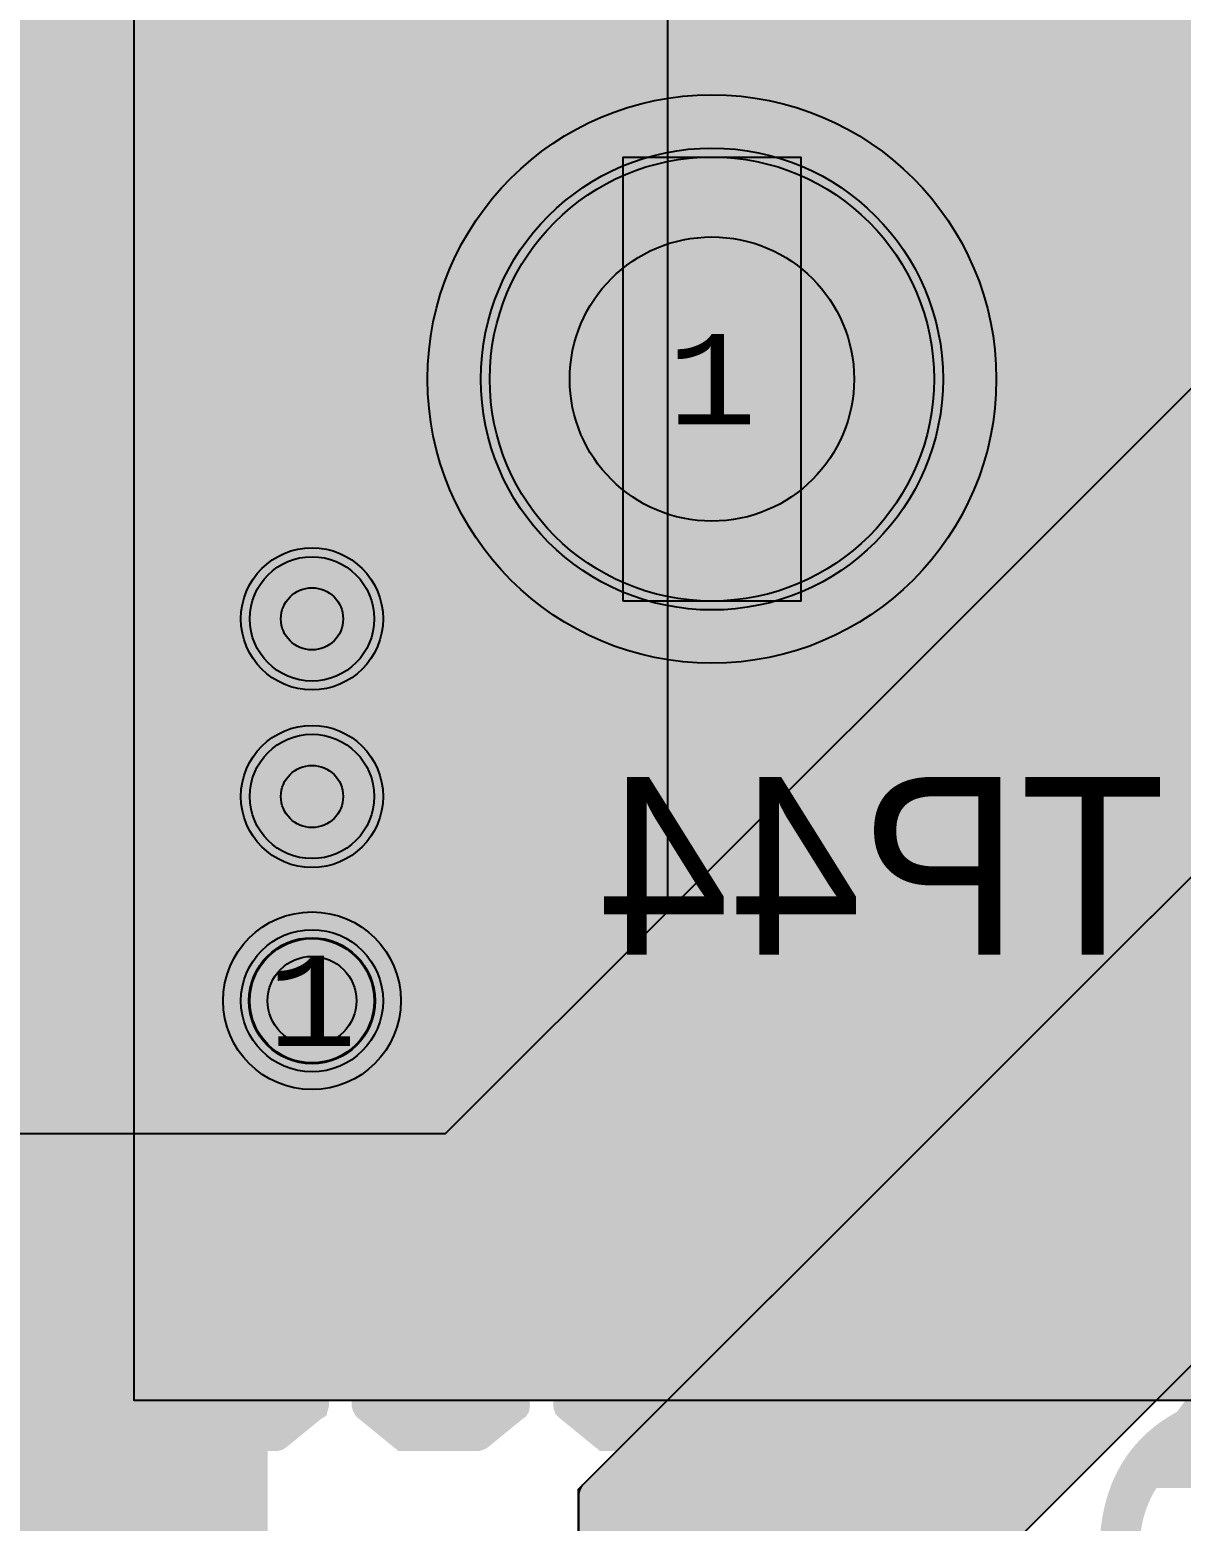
# Model space of a CAD drawing. Extents: x -28 to 199, y -61 to 255.
# Drawn here: x 55.91 to 62.39, y 40.82 to 49.22 of the extents above; entities that cross this region are included whole.
import ezdxf
from ezdxf.enums import TextEntityAlignment as Align

# ---------------------------------------------------------------- set-up
doc = ezdxf.new("R2010")
doc.units = 0
doc.header["$MEASUREMENT"] = 0
for name, color, linetype in [('ASSEMBLY_OUTLINES_BTM', 191, 'CONTINUOUS'), ('ASSEMBLY_PART_NUMBERS_BTM', 191, 'CONTINUOUS'), ('ASSEMBLY_REF_DES_BTM', 191, 'CONTINUOUS'), ('DRILL_DRAWING', 21, 'CONTINUOUS'), ('GENERATED_SILKSCREEN_BTM', 255, 'CONTINUOUS'), ('PART_HOLES_LAYER_2', 30, 'CONTINUOUS'), ('PART_HOLES_LAYER_3', 30, 'CONTINUOUS'), ('PART_HOLES_LAYER_BOTTOM', 30, 'CONTINUOUS'), ('PART_HOLES_LAYER_TOP', 30, 'CONTINUOUS'), ('PART_PADS_LAYER_2', 230, 'CONTINUOUS'), ('PART_PADS_LAYER_3', 81, 'CONTINUOUS'), ('PART_PADS_LAYER_BOTTOM', 10, 'CONTINUOUS'), ('PART_PADS_LAYER_TOP', 150, 'CONTINUOUS'), ('PIN_NUMBERS_BTM', 8, 'CONTINUOUS'), ('PIN_NUMBERS_TOP', 8, 'CONTINUOUS'), ('PLACEMENT_OUTLINES_BTM', 222, 'CONTINUOUS'), ('PLANE_DATA_LAYER_2', 230, 'CONTINUOUS'), ('PLANE_DATA_LAYER_3', 81, 'CONTINUOUS'), ('PLANE_DATA_LAYER_TOP', 150, 'CONTINUOUS'), ('PLANE_SHAPES_LAYER_2', 230, 'CONTINUOUS'), ('PLANE_SHAPES_LAYER_3', 81, 'CONTINUOUS'), ('PLANE_SHAPES_LAYER_TOP', 150, 'CONTINUOUS'), ('SILKSCREEN_OUTLINES_BTM', 211, 'CONTINUOUS'), ('SILKSCREEN_REF_DES_BTM', 211, 'CONTINUOUS'), ('SOLDERMASK_PADS_BTM', 12, 'CONTINUOUS'), ('SOLDERMASK_PADS_TOP', 180, 'CONTINUOUS'), ('TRACES_LAYER_BOTTOM', 10, 'CONTINUOUS'), ('VIA_HOLES_LAYER_2', 30, 'CONTINUOUS'), ('VIA_HOLES_LAYER_3', 30, 'CONTINUOUS'), ('VIA_HOLES_LAYER_BOTTOM', 30, 'CONTINUOUS'), ('VIA_HOLES_LAYER_TOP', 30, 'CONTINUOUS'), ('VIA_PADS_LAYER_2', 230, 'CONTINUOUS'), ('VIA_PADS_LAYER_3', 81, 'CONTINUOUS'), ('VIA_PADS_LAYER_BOTTOM', 10, 'CONTINUOUS'), ('VIA_PADS_LAYER_TOP', 150, 'CONTINUOUS')]:
    doc.layers.add(name, color=color, linetype=linetype)
doc.styles.add('COURIER_NEW', font='COUR.TTF')
doc.styles.add('VERDANA', font='verdana.TTF')
doc.styles.add('VERIBEST_GERBER_0', font='txt')

msp = doc.modelspace()

# ---------------------------------------------------------------- hatches: boundary and pattern name
at = {"layer": 'ASSEMBLY_OUTLINES_BTM'}
h = msp.add_hatch(color=256, dxfattribs=at)
edge = h.paths.add_edge_path()
edge.add_arc((57.5, 43.75), 0.5, 0, 360)
at = {"layer": 'PART_HOLES_LAYER_2'}
h = msp.add_hatch(color=256, dxfattribs=at)
edge = h.paths.add_edge_path()
edge.add_arc((59.75, 47.25), 0.8, 0, 360)
h = msp.add_hatch(color=256, dxfattribs=at)
edge = h.paths.add_edge_path()
edge.add_arc((57.5, 43.75), 0.25, 0, 360)
at = {"layer": 'PART_HOLES_LAYER_3'}
h = msp.add_hatch(color=256, dxfattribs=at)
edge = h.paths.add_edge_path()
edge.add_arc((59.75, 47.25), 0.8, 0, 360)
h = msp.add_hatch(color=256, dxfattribs=at)
edge = h.paths.add_edge_path()
edge.add_arc((57.5, 43.75), 0.25, 0, 360)
at = {"layer": 'PART_HOLES_LAYER_BOTTOM'}
h = msp.add_hatch(color=256, dxfattribs=at)
edge = h.paths.add_edge_path()
edge.add_arc((59.75, 47.25), 0.8, 0, 360)
h = msp.add_hatch(color=256, dxfattribs=at)
edge = h.paths.add_edge_path()
edge.add_arc((57.5, 43.75), 0.25, 0, 360)
at = {"layer": 'PART_HOLES_LAYER_TOP'}
h = msp.add_hatch(color=256, dxfattribs=at)
edge = h.paths.add_edge_path()
edge.add_arc((59.75, 47.25), 0.8, 0, 360)
h = msp.add_hatch(color=256, dxfattribs=at)
edge = h.paths.add_edge_path()
edge.add_arc((57.5, 43.75), 0.25, 0, 360)
at = {"layer": 'PLANE_DATA_LAYER_2'}
h = msp.add_hatch(color=256, dxfattribs=at)
h.paths.add_polyline_path([(68.99653, 56.38814, -0.19891), (68.97422, 56.33426), (65.08306, 52.4431, 0.1989122), (64.9, 52.00116), (64.9, 51.9073, -0.19891), (64.87768, 51.85342), (64.74658, 51.72232, -0.1989134), (64.6927, 51.7), (64.59884, 51.7, 0.1989122), (64.1569, 51.51694), (62.53012, 49.89017, 0.1989122), (62.34707, 49.44823), (62.34707, 41.5762, -0.4142136), (62.27087, 41.5), (56.5762, 41.5, -0.4142136), (56.5, 41.5762), (56.5, 59.3994, -0.4142136), (56.5762, 59.4756), (65.90908, 59.4756, -0.1989134), (65.96296, 59.45328), (68.97422, 56.44203, -0.19891), (68.99653, 56.38814)], flags=0)
h.paths.add_polyline_path([(57.97139, 45.45246, 2.3282751), (57.02861, 45.45246, -0.399083), (57.02861, 45.34754, 0.4663134), (57.14113, 44.35805, -0.521253), (57.14424, 44.23315, 0.2383939), (56.9, 43.75), (56.9, 43.75, 1), (58.1, 43.75), (58.1, 43.75, 0.2383939), (57.85576, 44.23315, -0.5212532), (57.85887, 44.35805, 0.4663134), (57.97139, 45.34754, -0.399083)], flags=0)
h.paths.add_polyline_path([(58.25, 47.25, -1), (61.25, 47.25, -1)], flags=0)
for points in [[(59.75, 47.25), (59.75, 48.8262)], [(59.75, 47.25), (58.1738, 47.25)], [(59.75, 47.25), (61.3262, 47.25)], [(59.75, 47.25), (59.75, 45.6738)]]:
    msp.add_hatch(color=256, dxfattribs=at).paths.add_polyline_path(points, is_closed=False, flags=0)
at = {"layer": 'PLANE_DATA_LAYER_3'}
for points in [[(59.75, 47.25), (59.75, 48.8262)], [(59.75, 47.25), (58.1738, 47.25)], [(59.75, 47.25), (61.3262, 47.25)], [(59.75, 47.25), (59.75, 45.6738)]]:
    msp.add_hatch(color=256, dxfattribs=at).paths.add_polyline_path(points, is_closed=False, flags=0)
at = {"layer": 'PLANE_DATA_LAYER_TOP'}
h = msp.add_hatch(color=256, dxfattribs=at)
h.paths.add_polyline_path([(111.75, 80.8262, -0.4142136), (111.6738, 80.75), (109.25001, 80.75, 0.4142136), (109.25, 80.74999), (109.25, 74.5762, -0.4142136), (109.1738, 74.5), (106.25001, 74.5, 0.4142136), (106.25, 74.49999), (106.25, 58.5762, -0.4142136), (106.1738, 58.5), (91.261, 58.5, -0.8191893), (91.23159, 58.6465, 4.9808723), (90.76841, 58.6465, -0.8191893), (90.739, 58.5), (85.62765, 58.5, -0.7052299), (85.57945, 58.63523, 2.8060692), (84.82055, 58.63523, -0.7052299), (84.77236, 58.5), (74.73809, 58.5, -0.4142136), (74.66189, 58.5762), (74.66189, 58.5762, -0.0845268), (74.66618, 58.60142, 1.1846781), (73.5, 58.8, 0.156168), (73.61156, 58.45154, -0.1561674), (73.62573, 58.40729), (73.62573, 58.40729, -0.19891), (73.60341, 58.35341), (71.05268, 55.80268, -0.4272208), (70.94259, 55.80511, 1.0451882), (70.09489, 54.95741, -0.2104215), (70.11964, 54.9012), (70.11964, 54.9012, -0.19891), (70.09732, 54.84732), (67.84659, 52.59659, -0.3664645), (67.74846, 52.58844, 0.6098299), (66.8, 52.1, 0.156168), (66.91156, 51.75154, -0.1561674), (66.92572, 51.70729), (66.92572, 51.70729, -0.19891), (66.90341, 51.6534), (58.27232, 43.02232, -0.1989134), (58.21844, 43), (57.6512, 43, -0.4142136), (57.575, 43.0762), (57.575, 43.09092, -0.3495988), (57.63416, 43.16519, 8.8312127), (57.36584, 43.16519, -0.3496059), (57.425, 43.09092), (57.425, 43.0762, -0.4142136), (57.3488, 43), (57.25001, 43, 0.4142136), (57.25, 42.99999), (57.25, 32.00001, 0.4142136), (57.25001, 32), (62.4238, 32, -0.4142136), (62.5, 31.9238), (62.5, 21.3262, -0.4142136), (62.4238, 21.25), (54.8262, 21.25, -0.4142136), (54.75, 21.3262), (54.75, 58.24999, 0.4142136), (54.74999, 58.25), (41.0762, 58.25, -0.4142136), (41, 58.3262), (41, 64.99999, 0.4142136), (40.99999, 65), (35.5762, 65, -0.4142136), (35.5, 65.0762), (35.5, 77.6738, -0.4142136), (35.5762, 77.75), (37.9, 77.75), (41.64482, 77.75, -0.0970428), (41.67357, 77.74437, 0.1959339), (42.12643, 77.74437, -0.0970428), (42.15518, 77.75), (43.1488, 77.75, -0.4142136), (43.225, 77.6738), (43.225, 77.65908, -0.3495988), (43.16584, 77.58481, 8.8312374), (43.43416, 77.58481, -0.3495988), (43.375, 77.65908), (43.375, 77.6738, -0.4142136), (43.4512, 77.75), (48.75, 77.75), (51.46844, 77.75, -0.1989134), (51.52232, 77.72768), (53.82352, 75.42649, -0.19891), (53.84583, 75.37261), (53.84583, 75.3726, -0.444762), (53.76179, 75.29681, 0.432861), (53.10048, 74.72394, -0.6908505), (52.96525, 74.67887, 5.4695598), (53.09952, 74.27606, -0.6908543), (53.23475, 74.32113, 0.7057045), (54.3, 74.7), (54.3, 74.7, 0.0257956), (54.29681, 74.76179, -0.0257922), (54.29641, 74.76963), (54.29641, 74.76963, -0.668182), (54.42649, 74.82352), (54.47768, 74.77232, -0.19891), (54.5, 74.71844), (54.5, 74.71844), (54.5, 66.50001, 0.4142136), (54.50001, 66.5), (58.539, 66.5, -0.8191893), (58.56841, 66.3535, 4.9808723), (59.03159, 66.3535, -0.8191893), (59.061, 66.5), (64.339, 66.5, -0.8191893), (64.36841, 66.3535, 4.9808723), (64.83159, 66.3535, -0.8191893), (64.861, 66.5), (66.49999, 66.5, 0.4142136), (66.5, 66.50001), (66.5, 69.639, -0.8191787), (66.6465, 69.66841, 0.8191874), (67.8, 69.9), (67.8, 69.9, 0.8191874), (66.6465, 70.13159, -0.8191787), (66.5, 70.161), (66.5, 73.539, -0.8191787), (66.6465, 73.56841, 0.8191874), (67.8, 73.8), (67.8, 73.8, 0.8191874), (66.6465, 74.03159, -0.8191787), (66.5, 74.061), (66.5, 76.139, -0.8191787), (66.6465, 76.16841, 0.6680589), (67.75507, 76.17219, -0.6118675), (67.89029, 76.18345, 2.2763894), (68.1278, 77.0347, -0.349607), (68.03477, 77.05373), (68.01774, 77.07409, -0.1758759), (68, 77.12297), (68, 81.00637, -0.5692975), (68.11269, 81.07326, 0.3131902), (68.79324, 81.14683, -0.5611691), (68.9172, 81.10739, 1.7916597), (69.63416, 81.83481, -0.3495988), (69.575, 81.90908), (69.575, 81.9238, -0.4142136), (69.6512, 82), (70.40637, 82, -0.4142136), (70.48257, 81.9238), (70.48257, 81.9238, -0.1254871), (70.47326, 81.88731, 1.6845447), (71.52674, 81.88731, -0.1254871), (71.51743, 81.9238), (71.51743, 81.9238, -0.4142136), (71.59363, 82), (73.30637, 82, -0.4142136), (73.38257, 81.9238), (73.38257, 81.9238, -0.1254871), (73.37326, 81.88731, 1.6845447), (74.42674, 81.88731, -0.1254871), (74.41743, 81.9238), (74.41743, 81.9238, -0.4142136), (74.49363, 82), (79.20637, 82, -0.4142136), (79.28257, 81.9238), (79.28257, 81.9238, -0.1254871), (79.27326, 81.88731, 1.6845447), (80.32674, 81.88731, -0.1254871), (80.31743, 81.9238), (80.31743, 81.9238, -0.4142136), (80.39363, 82), (82.30637, 82, -0.4142136), (82.38257, 81.9238), (82.38257, 81.9238, -0.1254871), (82.37326, 81.88731, 1.6845447), (83.42674, 81.88731, -0.1254871), (83.41743, 81.9238), (83.41743, 81.9238, -0.4142136), (83.49363, 82), (84.90637, 82, -0.4142136), (84.98257, 81.9238), (84.98257, 81.9238, -0.1254871), (84.97326, 81.88731, 1.6845447), (86.02674, 81.88731, -0.1254871), (86.01743, 81.9238), (86.01743, 81.9238, -0.4142136), (86.09363, 82), (87.20637, 82, -0.4142136), (87.28257, 81.9238), (87.28257, 81.9238, -0.1254871), (87.27326, 81.88731, 1.6845447), (88.32674, 81.88731, -0.1254871), (88.31743, 81.9238), (88.31743, 81.9238, -0.4142136), (88.39363, 82), (89.50637, 82, -0.4142136), (89.58257, 81.9238), (89.58257, 81.9238, -0.1254871), (89.57326, 81.88731, 1.6845447), (90.62674, 81.88731, -0.1254871), (90.61743, 81.9238), (90.61743, 81.9238, -0.4142136), (90.69363, 82), (92.50637, 82, -0.4142136), (92.58257, 81.9238), (92.58257, 81.9238, -0.1254871), (92.57326, 81.88731, 1.6845447), (93.62674, 81.88731, -0.1254871), (93.61743, 81.9238), (93.61743, 81.9238, -0.4142136), (93.69363, 82), (95.00637, 82, -0.4142136), (95.08257, 81.9238), (95.08257, 81.9238, -0.1254871), (95.07326, 81.88731, 1.6845447), (96.12674, 81.88731, -0.1254871), (96.11743, 81.9238), (96.11743, 81.9238, -0.4142136), (96.19363, 82), (98.00637, 82, -0.4142136), (98.08257, 81.9238), (98.08257, 81.9238, -0.1254871), (98.07326, 81.88731, 1.6845447), (99.12674, 81.88731, -0.1254871), (99.11743, 81.9238), (99.11743, 81.9238, -0.4142136), (99.19363, 82), (100.99999, 82, 0.4142136), (101, 82.00001), (101, 83.50637, -0.5692975), (101.11269, 83.57326, 1.6845419), (101.11269, 84.62674, -0.5692975), (101, 84.69363), (101, 85.50637, -0.5692975), (101.11269, 85.57326, 0.7482378), (101.92674, 86.38731, -0.1254871), (101.91743, 86.4238), (101.91743, 86.4238, -0.4142136), (101.99363, 86.5), (106.49999, 86.5, 0.4142136), (106.5, 86.50001), (106.5, 87.80637, -0.5692975), (106.61269, 87.87326, 1.6845419), (106.61269, 88.92674, -0.5692975), (106.5, 88.99363), (106.5, 93.40637, -0.5692975), (106.61269, 93.47326, 0.5692943), (107.5, 94), (107.5, 94, 0.1709766), (107.36754, 94.37604, -0.6297967), (107.42692, 94.5), (108.26076, 94.5, -0.5383921), (108.3308, 94.39379, 1.5163124), (110.1692, 94.39379, -0.5383921), (110.23924, 94.5), (110.4238, 94.5, -0.4142136), (110.5, 94.4238), (110.5, 88.26472, -0.19891), (110.47768, 88.21084), (109.18828, 86.92144, -0.2121765), (109.13053, 86.89922, 0.8401992), (108.8678, 85.74675, -0.4719753), (108.9016, 85.63407, 0.1487064), (108.8, 85.3), (108.8, 85.3, 1), (110, 85.3, 0.0464115), (109.98971, 85.41067, -0.0464145), (109.9884, 85.42473), (109.9884, 85.42473, -0.4296418), (110.06859, 85.50082, 0.1388128), (110.38731, 85.57326, -0.5692975), (110.5, 85.50637), (110.5, 84.57889, -0.19891), (110.47768, 84.52501), (104.10199, 78.14932, -0.1989134), (104.04811, 78.127), (95.48072, 78.127, 0.1989122), (95.21414, 78.01658), (92.79688, 75.59932, -0.1989134), (92.743, 75.577), (88.10185, 75.577, -0.2121757), (88.0453, 75.60213, 0.6867435), (87, 75.2), (87, 75.2, 0.6867435), (88.0453, 74.79787, -0.2121757), (88.10185, 74.823), (92.93072, 74.823, 0.1989122), (93.1973, 74.93342), (95.61456, 77.35068, -0.1989134), (95.66844, 77.373), (104.23583, 77.373, 0.1989122), (104.50241, 77.48342), (110.36992, 83.35093, -0.668182), (110.5, 83.29705), (110.5, 82.00001, 0.4142136), (110.50001, 82), (111.6738, 82, -0.4142136), (111.75, 81.9238)], flags=0)
h.paths.add_polyline_path([(37.9, 75.25, -1), (39.1, 75.25, -1)], flags=0)
h.paths.add_polyline_path([(37.9, 76.75, -1), (39.1, 76.75, -1)], flags=0)
h.paths.add_polyline_path([(41.9, 62.4, -1), (43.1, 62.4, -1)], flags=0)
h.paths.add_polyline_path([(43.1, 71.9, -1), (44.3, 71.9, -1)], flags=0)
h.paths.add_polyline_path([(49.6, 62.25, -1), (50.8, 62.25, -1)], flags=0)
h.paths.add_polyline_path([(49.8, 65.3, -1), (51, 65.3, -1)], flags=0)
h.paths.add_polyline_path([(48.75, 70.75, -1), (51.75, 70.75, -1)], flags=0)
h.paths.add_polyline_path([(53.1, 65.8, -1), (54.3, 65.8, -1)], flags=0)
h.paths.add_polyline_path([(53.1, 70, -1), (54.3, 70, -1)], flags=0)
h.paths.add_polyline_path([(56.2, 52.7, -1), (57.4, 52.7, -1)], flags=0)
h.paths.add_polyline_path([(56.6, 62.5, -1), (57.8, 62.5, -1)], flags=0)
h.paths.add_polyline_path([(57.45, 25.95, -1), (58.65, 25.95, -1)], flags=0)
h.paths.add_polyline_path([(58.25, 47.25, -1), (61.25, 47.25, -1)], flags=0)
h.paths.add_polyline_path([(60.1, 63.5, -1), (61.3, 63.5, -1)], flags=0)
h.paths.add_polyline_path([(61.9, 53.8, -1), (63.1, 53.8, -1)], flags=0)
h.paths.add_polyline_path([(64, 52, -1), (65.2, 52, -1)], flags=0)
h.paths.add_polyline_path([(65.1, 61.5, -1), (66.3, 61.5, -1)], flags=0)
h.paths.add_polyline_path([(65.3, 63.9, -1), (66.5, 63.9, -1)], flags=0)
h.paths.add_polyline_path([(66.6, 65.8, -1), (67.8, 65.8, -1)], flags=0)
h.paths.add_polyline_path([(67.4, 67.9, -1), (68.6, 67.9, -1)], flags=0)
h.paths.add_polyline_path([(70.9, 76.6, -1), (72.1, 76.6, -1)], flags=0)
h.paths.add_polyline_path([(71.8, 71.2, -1), (73, 71.2, -1)], flags=0)
h.paths.add_polyline_path([(71.95, 78.1, -1), (73.15, 78.1, -1)], flags=0)
h.paths.add_polyline_path([(73.6, 61.7, -1), (74.8, 61.7, -1)], flags=0)
h.paths.add_polyline_path([(74.7, 75.2, -1), (75.9, 75.2, -1)], flags=0)
h.paths.add_polyline_path([(77, 79.1, -1), (78.2, 79.1, -1)], flags=0)
h.paths.add_polyline_path([(80.4, 70.75, -1), (81.6, 70.75, -1)], flags=0)
h.paths.add_polyline_path([(81.71198, 59.85095, 3.1171003), (81.71198, 60.54905, -0.5142243), (81.58802, 60.54905, 3.1171003), (81.58802, 59.85095, -0.5142243)], flags=0)
h.paths.add_polyline_path([(83.1, 71.1, -1), (84.3, 71.1, -1)], flags=0)
h.paths.add_polyline_path([(83.4, 76.65, -1), (84.6, 76.65, -1)], flags=0)
h.paths.add_polyline_path([(84.9, 67.75, -1), (86.1, 67.75, -1)], flags=0)
h.paths.add_polyline_path([(85.1, 69.85, -1), (86.3, 69.85, -1)], flags=0)
h.paths.add_polyline_path([(86, 71.4, -1), (87.2, 71.4, -1)], flags=0)
h.paths.add_polyline_path([(87.22661, 78.22398, -0.5393332), (87.18259, 78.34348, 2.6149685), (86.3985, 78.18125, -0.2671723), (86.43641, 78.11538), (86.43641, 78.11537, -0.237883), (86.40551, 78.0541, 4.5507142)], flags=0)
h.paths.add_polyline_path([(86.9, 73.6, -1), (88.1, 73.6, -1)], flags=0)
h.paths.add_polyline_path([(87.1, 61.4, -1), (88.3, 61.4, -1)], flags=0)
h.paths.add_polyline_path([(88.6, 66.35, -1), (89.8, 66.35, -1)], flags=0)
h.paths.add_polyline_path([(88.6, 70.95, -1), (89.8, 70.95, -1)], flags=0)
h.paths.add_polyline_path([(90.2, 62.4, -1), (91.4, 62.4, -1)], flags=0)
h.paths.add_polyline_path([(91.9, 67.8, -1), (93.1, 67.8, -1)], flags=0)
h.paths.add_polyline_path([(93.1, 60.2, -1), (94.3, 60.2, -1)], flags=0)
h.paths.add_polyline_path([(93.5, 68.4, -1), (94.7, 68.4, -1)], flags=0)
h.paths.add_polyline_path([(94.6, 75.3, -1), (95.8, 75.3, -1)], flags=0)
h.paths.add_polyline_path([(94.7, 65.5, -1), (95.9, 65.5, -1)], flags=0)
h.paths.add_polyline_path([(95.5, 72.6, -1), (96.7, 72.6, -1)], flags=0)
h.paths.add_polyline_path([(96.1, 61.5, -1), (97.3, 61.5, -1)], flags=0)
h.paths.add_polyline_path([(96.3, 69.8, -1), (97.5, 69.8, -1)], flags=0)
h.paths.add_polyline_path([(96.3, 76.3, -1), (97.5, 76.3, -1)], flags=0)
h.paths.add_polyline_path([(98.2, 80.2, -1), (99.4, 80.2, -1)], flags=0)
h.paths.add_polyline_path([(98.9, 72.3, -1), (100.1, 72.3, -1)], flags=0)
h.paths.add_polyline_path([(100.1, 74.7, -1), (101.3, 74.7, -1)], flags=0)
h.paths.add_polyline_path([(101.16593, 65.5016, 0.5998704), (102.1, 66), (102.1, 66, 0.8187209), (100.94675, 66.2322, -0.4719694), (100.83407, 66.1984, 0.5430763), (99.90878, 65.80225, -0.6512916), (99.77355, 65.76844, 0.7140537), (98.7, 65.4), (98.7, 65.4, 0.9178441), (99.89122, 65.29775, -0.6512879), (100.02645, 65.33156, 0.5735582), (101.05325, 65.4678, -0.4719694)], flags=0)
h.paths.add_polyline_path([(100.9, 79.2, -1), (102.1, 79.2, -1)], flags=0)
h.paths.add_polyline_path([(103.4, 85.5, -1), (104.6, 85.5, -1)], flags=0)
h.paths.add_polyline_path([(103.6, 79.7, -1), (104.8, 79.7, -1)], flags=0)
h.paths.add_polyline_path([(104.8, 71.9, -1), (106, 71.9, -1)], flags=0)
h.paths.add_polyline_path([(105.6, 81.8, -1), (106.8, 81.8, -1)], flags=0)
h.paths.add_polyline_path([(107.5, 83.9, -1), (108.7, 83.9, -1)], flags=0)
h.paths.add_polyline_path([(108.25, 91, -1), (110.25, 91, -1)], flags=0)
msp.add_hatch(color=256, dxfattribs=at).paths.add_polyline_path([(116, 79.4238, 0.4142136), (115.9238, 79.5), (113.03156, 79.5, 0.1989134), (112.97768, 79.47768), (110.77232, 77.27232, 0.19891), (110.75, 77.21844), (110.75, 77.21844), (110.75, 73.00001, -0.4142136), (110.74999, 73), (108.3262, 73, 0.4142136), (108.25, 72.9238), (108.25, 56.00001, -0.4142136), (108.24999, 56), (74.03156, 56, 0.1989134), (73.97768, 55.97768), (59.02232, 41.02232, 0.19891), (59, 40.96844), (59, 40.96844), (59, 33.5762, 0.4142136), (59.0762, 33.5), (61.1738, 33.5, 0.4142136), (61.25, 33.5762), (61.25, 40.5), (61.25, 40.5), (75, 54.25, -0.2076843), (75, 54.25), (109.4238, 54.25, 0.4142136), (109.5, 54.3262), (109.5, 71.24999, -0.4142136), (109.50001, 71.25), (111.9238, 71.25, 0.4142136), (112, 71.3262), (112, 76.74999, -0.4142136), (112.00001, 76.75), (113.71069, 76.75, 0.4142136), (113.78689, 76.8262, 0.1691444), (113.77041, 76.87353, -0.1691458), (113.5, 77.65), (113.5, 77.65, -0.7831288), (115.85636, 78.23179, 0.7831157), (116, 78.26725)], flags=0)
for points in [[(57.5, 43.75), (57.9233, 44.27732)], [(57.5, 43.75), (56.97268, 44.1733)], [(57.5, 43.75), (57.04021, 43.25418)], [(57.5, 43.75), (58.05614, 43.36535)]]:
    msp.add_hatch(color=256, dxfattribs=at).paths.add_polyline_path(points, is_closed=False, flags=0)
at = {"layer": 'PLANE_SHAPES_LAYER_2'}
msp.add_hatch(color=256, dxfattribs=at).paths.add_polyline_path([(111.75, 80.75), (110, 80.75), (110, 74), (106.25, 74), (106.25, 58.5), (74.75, 58.5), (67.25, 51), (67.25, 23.75), (56.5, 23.75), (56.5, 31.25), (63.5, 31.25), (63.5, 41.5), (56.5, 41.5), (56.5, 61), (40.75, 61), (40.75, 64.75), (37.25, 64.75), (37.25, 74.5), (35.25, 74.5), (35.25, 78.75), (50.5, 78.75), (54.5, 74.75), (54.5, 66.5), (66.5, 66.5), (66.5, 77), (68, 77), (68, 82), (101, 82), (101, 86.5), (106.5, 86.5), (106.5, 94.5), (110.5, 94.5), (110.5, 82), (111.75, 82)], flags=0)
at = {"layer": 'PLANE_SHAPES_LAYER_3'}
msp.add_hatch(color=256, dxfattribs=at).paths.add_polyline_path([(111.75, 80.75), (110, 80.75), (110, 74), (106.25, 74), (106.25, 58.5), (74.75, 58.5), (67.25, 51), (67.25, 23.75), (56.5, 23.75), (56.5, 31.25), (63.5, 31.25), (63.5, 41.5), (56.5, 41.5), (56.5, 61), (40.75, 61), (40.75, 64.75), (37.25, 64.75), (37.25, 74.5), (35.25, 74.5), (35.25, 78.75), (50.5, 78.75), (54.5, 74.75), (54.5, 66.5), (66.5, 66.5), (66.5, 77), (68, 77), (68, 82), (101, 82), (101, 86.5), (106.5, 86.5), (106.5, 94.5), (110.5, 94.5), (110.5, 82), (111.75, 82)], flags=0)
at = {"layer": 'PLANE_SHAPES_LAYER_TOP'}
for points in [[(111.75, 80.75), (109.25, 80.75), (109.25, 74.5), (106.25, 74.5), (106.25, 58.5), (59.5, 58.5), (59.5, 44.25), (58.25, 43), (54.75, 43), (54.75, 58.25), (41, 58.25), (41, 65), (35.5, 65), (35.5, 77.75), (51.5, 77.75), (54.5, 74.75), (54.5, 66.5), (66.5, 66.5), (66.5, 77), (68, 77), (68, 82), (101, 82), (101, 86.5), (106.5, 86.5), (106.5, 94.5), (110.5, 94.5), (110.5, 82), (111.75, 82)], [(59.5, 44.25), (73.75, 58.5), (59.5, 58.5)], [(108.25, 54.25), (75, 54.25), (61.25, 40.5), (61.25, 33.5), (59, 33.5), (59, 41), (74, 56), (108.25, 56)]]:
    msp.add_hatch(color=256, dxfattribs=at).paths.add_polyline_path(points, flags=0)
at = {"layer": 'VIA_HOLES_LAYER_2'}
h = msp.add_hatch(color=256, dxfattribs=at)
edge = h.paths.add_edge_path()
edge.add_arc((57.5, 45.9), 0.175, 0, 360)
h = msp.add_hatch(color=256, dxfattribs=at)
edge = h.paths.add_edge_path()
edge.add_arc((57.5, 44.9), 0.175, 0, 360)
at = {"layer": 'VIA_HOLES_LAYER_3'}
h = msp.add_hatch(color=256, dxfattribs=at)
edge = h.paths.add_edge_path()
edge.add_arc((57.5, 45.9), 0.175, 0, 360)
h = msp.add_hatch(color=256, dxfattribs=at)
edge = h.paths.add_edge_path()
edge.add_arc((57.5, 44.9), 0.175, 0, 360)
at = {"layer": 'VIA_HOLES_LAYER_BOTTOM'}
h = msp.add_hatch(color=256, dxfattribs=at)
edge = h.paths.add_edge_path()
edge.add_arc((57.5, 45.9), 0.175, 0, 360)
h = msp.add_hatch(color=256, dxfattribs=at)
edge = h.paths.add_edge_path()
edge.add_arc((57.5, 44.9), 0.175, 0, 360)
at = {"layer": 'VIA_HOLES_LAYER_TOP'}
h = msp.add_hatch(color=256, dxfattribs=at)
edge = h.paths.add_edge_path()
edge.add_arc((57.5, 45.9), 0.175, 0, 360)
h = msp.add_hatch(color=256, dxfattribs=at)
edge = h.paths.add_edge_path()
edge.add_arc((57.5, 44.9), 0.175, 0, 360)

# ---------------------------------------------------------------- linework, layer by layer
at = {"layer": 'ASSEMBLY_OUTLINES_BTM'}
msp.add_lwpolyline([(59.25, 46), (59.25, 48.5), (60.25, 48.5), (60.25, 46)], close=True, dxfattribs=at)
for centre, radius in [((59.75, 47.25), 1.6), ((57.5, 43.75), 0.5)]:
    msp.add_circle(centre, radius, dxfattribs=at)
at = {"layer": 'GENERATED_SILKSCREEN_BTM', "const_width": 0.15}
for points in [[(58.15, 47.25, -1), (61.35, 47.25, -1)], [(57, 43.75, -1), (58, 43.75, -1)]]:
    msp.add_lwpolyline(points, format="xyb", close=True, dxfattribs=at)
for points in [[(58.723, 44.013), (58.722, 44.005), (58.717, 44), (58.71, 43.997), (58.703, 43.996), (58.696, 43.997), (58.69, 44), (58.685, 44.005), (58.683, 44.013), (58.683, 44.316), (58.636, 44.316), (58.629, 44.318), (58.623, 44.322), (58.62, 44.329), (58.619, 44.336), (58.62, 44.344), (58.623, 44.351), (58.629, 44.356), (58.636, 44.357), (58.683, 44.357), (58.683, 44.945), (58.684, 44.95), (58.687, 44.954), (58.691, 44.958), (58.696, 44.961), (58.702, 44.963), (58.708, 44.964), (58.713, 44.963), (58.718, 44.959), (59.325, 44.352), (59.329, 44.346), (59.331, 44.34), (59.33, 44.334), (59.326, 44.327), (59.324, 44.322), (59.32, 44.319), (59.316, 44.317), (59.311, 44.316), (58.723, 44.316), (58.723, 44.013)], [(59.261, 44.357), (58.723, 44.893), (58.723, 44.357), (59.261, 44.357)], [(59.668, 44.013), (59.667, 44.005), (59.662, 44), (59.655, 43.997), (59.648, 43.996), (59.641, 43.997), (59.635, 44), (59.63, 44.005), (59.628, 44.013), (59.628, 44.316), (59.581, 44.316), (59.574, 44.318), (59.568, 44.322), (59.565, 44.329), (59.564, 44.336), (59.565, 44.344), (59.568, 44.351), (59.574, 44.356), (59.581, 44.357), (59.628, 44.357), (59.628, 44.945), (59.629, 44.95), (59.632, 44.954), (59.636, 44.958), (59.641, 44.961), (59.647, 44.963), (59.653, 44.964), (59.658, 44.963), (59.663, 44.959), (60.27, 44.352), (60.274, 44.346), (60.276, 44.34), (60.275, 44.334), (60.271, 44.327), (60.269, 44.322), (60.265, 44.319), (60.261, 44.317), (60.256, 44.316), (59.668, 44.316), (59.668, 44.013)], [(60.206, 44.357), (59.668, 44.893), (59.668, 44.357), (60.206, 44.357)], [(60.512, 44.613), (60.509, 44.615), (60.508, 44.62), (60.506, 44.625), (60.505, 44.63), (60.505, 44.836), (60.506, 44.841), (60.508, 44.844), (60.508, 44.847), (60.509, 44.848), (60.511, 44.849), (60.512, 44.851), (60.682, 44.989), (60.687, 44.991), (60.691, 44.992), (60.695, 44.993), (61.199, 44.993), (61.208, 44.991), (61.214, 44.986), (61.219, 44.98), (61.221, 44.973), (61.221, 44.013), (61.219, 44.005), (61.214, 44), (61.208, 43.997), (61.201, 43.996), (61.193, 43.997), (61.186, 44), (61.181, 44.005), (61.179, 44.013), (61.179, 44.473), (60.695, 44.473), (60.688, 44.474), (60.686, 44.475), (60.684, 44.475), (60.682, 44.476), (60.512, 44.613)], [(61.179, 44.952), (60.701, 44.952), (60.545, 44.826), (60.545, 44.64), (60.701, 44.513), (61.179, 44.513), (61.179, 44.952)], [(61.828, 44.013), (61.827, 44.006), (61.822, 44), (61.815, 43.997), (61.808, 43.996), (61.802, 43.997), (61.795, 44), (61.79, 44.006), (61.788, 44.013), (61.788, 44.952), (61.471, 44.952), (61.464, 44.954), (61.458, 44.958), (61.455, 44.965), (61.454, 44.972), (61.455, 44.98), (61.458, 44.987), (61.464, 44.992), (61.471, 44.993), (62.146, 44.993), (62.153, 44.992), (62.159, 44.987), (62.162, 44.98), (62.163, 44.972), (62.162, 44.965), (62.159, 44.958), (62.153, 44.954), (62.146, 44.952), (61.828, 44.952), (61.828, 44.013)], [(56.263, 42.33), (56.263, 42.0576), (56.2306, 41.9544), (55.6654, 41.9544), (55.6306, 42.0576), (55.6306, 42.33), (55.7374, 42.4404), (56.155, 42.4404), (56.263, 42.33)], [(55.7266, 41.2896), (56.167, 41.2896), (56.1706, 41.2896), (56.1742, 41.2908), (56.179, 41.292), (56.1838, 41.2968), (56.3038, 41.4204), (56.3098, 41.4252), (56.311, 41.43), (56.311, 41.4372), (56.311, 41.808), (56.311, 41.8128), (56.311, 41.8152), (56.3098, 41.8164), (56.2714, 41.9316), (56.3098, 42.0468), (56.311, 42.048), (56.311, 42.0552), (56.311, 42.3432), (56.311, 42.348), (56.3098, 42.354), (56.3038, 42.36), (56.1838, 42.4836), (56.179, 42.4872), (56.1742, 42.4884), (56.1706, 42.4896), (56.167, 42.4896), (55.7266, 42.4896)], [(57.3082, 41.2944), (57.5098, 41.4588), (57.5158, 41.4624), (57.517, 41.4672), (57.5194, 41.472), (57.5206, 41.478), (57.5206, 42.3012), (57.5194, 42.3072), (57.517, 42.312), (57.5146, 42.3144), (57.5134, 42.3168), (57.511, 42.3204), (57.3082, 42.4848), (57.3046, 42.486), (57.301, 42.4872), (57.2998, 42.4884), (57.295, 42.4896), (56.8906, 42.4896), (56.8846, 42.4884), (56.8822, 42.4872), (56.8786, 42.486), (56.875, 42.4848), (56.6722, 42.3204), (56.6674, 42.3144), (56.665, 42.3048), (56.6662, 42.2976), (56.6686, 42.2916), (56.6722, 42.2868), (56.6782, 42.282), (56.6842, 42.2784), (56.6902, 42.2772), (56.6962, 42.2772), (56.701, 42.2808), (56.899, 42.4404), (57.2866, 42.4404), (57.4714, 42.2892), (57.4714, 41.49), (57.2866, 41.3388), (56.899, 41.3388), (56.701, 41.4984), (56.6962, 41.5008), (56.6902, 41.502), (56.6842, 41.5008), (56.6782, 41.4972), (56.6722, 41.4924), (56.6686, 41.4864), (56.6662, 41.4792), (56.665, 41.472), (56.6674, 41.4648), (56.6722, 41.4588), (56.875, 41.2944), (56.8798, 41.292), (56.881, 41.2908), (56.8846, 41.2908), (56.8858, 41.2896), (56.887, 41.2896), (56.8906, 41.2896), (57.295, 41.2896), (57.2998, 41.2908), (57.3046, 41.292), (57.3082, 41.2944)], [(58.009, 41.91), (57.8062, 41.7456), (57.8026, 41.7408), (57.8014, 41.7348), (57.8002, 41.7312), (57.799, 41.7276), (57.7978, 41.7252), (57.7978, 41.478), (57.799, 41.4744), (57.8014, 41.466), (57.8026, 41.4636), (57.8062, 41.4588), (58.0078, 41.2944), (58.0138, 41.292), (58.015, 41.2908), (58.0186, 41.2908), (58.0198, 41.2896), (58.021, 41.2896), (58.0234, 41.2896), (58.4278, 41.2896), (58.4326, 41.2908), (58.4374, 41.292), (58.4422, 41.2944), (58.6438, 41.4588), (58.6474, 41.4612), (58.6498, 41.4648), (58.651, 41.472), (58.6498, 41.4804), (58.6462, 41.4888), (58.6402, 41.4948), (58.633, 41.4996), (58.6246, 41.5008), (58.6162, 41.4984), (58.4206, 41.3388), (58.033, 41.3388), (57.8458, 41.49), (57.8458, 41.7132), (58.033, 41.8656), (58.4278, 41.8656), (58.4326, 41.8656), (58.4386, 41.8668), (58.4422, 41.8692), (58.6438, 42.0336), (58.6474, 42.0348), (58.6486, 42.0372), (58.651, 42.0408), (58.6534, 42.0492), (58.6546, 42.054), (58.6546, 42.3012), (58.6534, 42.3072), (58.651, 42.312), (58.6486, 42.3144), (58.6474, 42.3168), (58.6438, 42.3204), (58.4422, 42.4848), (58.4374, 42.486), (58.435, 42.4872), (58.4326, 42.4884), (58.4278, 42.4896), (58.0234, 42.4896), (58.0186, 42.4884), (58.0162, 42.4872), (58.0126, 42.486), (58.009, 42.4848), (57.8578, 42.3612), (57.8518, 42.3552), (57.8494, 42.348), (57.8506, 42.3396), (57.8542, 42.3312), (57.8614, 42.3252), (57.8686, 42.3204), (57.8782, 42.3192), (57.8866, 42.3216), (58.0306, 42.4404), (58.4206, 42.4404), (58.6054, 42.2892), (58.6054, 42.066), (58.4206, 41.9136), (58.0246, 41.9136), (58.0186, 41.9124), (58.0138, 41.9112), (58.009, 41.91)], [(58.9318, 42.3012), (58.9318, 41.478), (58.933, 41.472), (58.9354, 41.4672), (58.9366, 41.4624), (58.9402, 41.4588), (59.1418, 41.2944), (59.1478, 41.292), (59.149, 41.2908), (59.1526, 41.2908), (59.1538, 41.2896), (59.155, 41.2896), (59.1574, 41.2896), (59.5618, 41.2896), (59.5666, 41.2908), (59.5714, 41.292), (59.5762, 41.2944), (59.7778, 41.4588), (59.7838, 41.4624), (59.785, 41.4672), (59.7874, 41.472), (59.7886, 41.478), (59.7886, 42.3012), (59.7874, 42.3072), (59.785, 42.312), (59.7826, 42.3144), (59.7814, 42.3168), (59.7778, 42.3204), (59.5762, 42.4848), (59.5714, 42.486), (59.569, 42.4872), (59.5666, 42.4884), (59.5618, 42.4896), (59.1574, 42.4896), (59.1526, 42.4884), (59.1502, 42.4872), (59.1466, 42.486), (59.1418, 42.4848), (58.9402, 42.3204), (58.939, 42.3168), (58.9366, 42.3156), (58.9354, 42.3144), (58.9354, 42.312), (58.933, 42.3072), (58.9318, 42.3012)], [(59.7394, 42.2892), (59.7394, 41.49), (59.5546, 41.3388), (59.167, 41.3388), (58.9798, 41.49), (58.9798, 42.2892), (59.167, 42.4404), (59.5546, 42.4404), (59.7394, 42.2892)], [(56.263, 41.8032), (56.263, 41.448), (56.155, 41.3388), (55.7374, 41.3388), (55.6306, 41.448), (55.6306, 41.8032), (55.6654, 41.9064), (56.2306, 41.9064), (56.263, 41.8032)]]:
    msp.add_lwpolyline(points, dxfattribs=at)
at = {"layer": 'PART_HOLES_LAYER_2'}
for centre, radius in [((59.75, 47.25), 0.8), ((57.5, 43.75), 0.25)]:
    msp.add_circle(centre, radius, dxfattribs=at)
at = {"layer": 'PART_HOLES_LAYER_3'}
for centre, radius in [((59.75, 47.25), 0.8), ((57.5, 43.75), 0.25)]:
    msp.add_circle(centre, radius, dxfattribs=at)
at = {"layer": 'PART_HOLES_LAYER_BOTTOM'}
for centre, radius in [((59.75, 47.25), 0.8), ((57.5, 43.75), 0.25)]:
    msp.add_circle(centre, radius, dxfattribs=at)
at = {"layer": 'PART_HOLES_LAYER_TOP'}
for centre, radius in [((59.75, 47.25), 0.8), ((57.5, 43.75), 0.25)]:
    msp.add_circle(centre, radius, dxfattribs=at)
at = {"layer": 'PART_PADS_LAYER_2'}
for centre, radius in [((59.75, 47.25), 1.25), ((57.5, 43.75), 0.35)]:
    msp.add_circle(centre, radius, dxfattribs=at)
at = {"layer": 'PART_PADS_LAYER_3'}
for centre, radius in [((59.75, 47.25), 1.25), ((57.5, 43.75), 0.35)]:
    msp.add_circle(centre, radius, dxfattribs=at)
at = {"layer": 'PART_PADS_LAYER_BOTTOM'}
for centre, radius in [((59.75, 47.25), 1.25), ((57.5, 43.75), 0.35)]:
    msp.add_circle(centre, radius, dxfattribs=at)
at = {"layer": 'PART_PADS_LAYER_TOP'}
for centre, radius in [((59.75, 47.25), 1.25), ((57.5, 43.75), 0.35)]:
    msp.add_circle(centre, radius, dxfattribs=at)
at = {"layer": 'PLACEMENT_OUTLINES_BTM'}
for centre, radius in [((59.75, 47.25), 1.6), ((57.5, 43.75), 0.355)]:
    msp.add_circle(centre, radius, dxfattribs=at)
at = {"layer": 'PLANE_DATA_LAYER_2', "const_width": 0.5}
for points in [[(59.75, 47.25), (59.75, 48.8262)], [(59.75, 47.25), (58.1738, 47.25)], [(59.75, 47.25), (61.3262, 47.25)], [(59.75, 47.25), (59.75, 45.6738)]]:
    msp.add_lwpolyline(points, dxfattribs=at)
at = {"layer": 'PLANE_DATA_LAYER_3', "const_width": 0.5}
for points in [[(59.75, 47.25), (59.75, 48.8262)], [(59.75, 47.25), (58.1738, 47.25)], [(59.75, 47.25), (61.3262, 47.25)], [(59.75, 47.25), (59.75, 45.6738)]]:
    msp.add_lwpolyline(points, dxfattribs=at)
at = {"layer": 'PLANE_DATA_LAYER_TOP'}
msp.add_lwpolyline([(73.97768, 55.97768), (59.02232, 41.02232, 0.19891), (59, 40.96844), (59, 40.96844), (59, 33.5762, 0.4142136), (59.0762, 33.5), (61.1738, 33.5, 0.4142136), (61.25, 33.5762), (61.25, 40.5), (61.25, 40.5), (75, 54.25, -0.2076843), (75, 54.25), (109.4238, 54.25, 0.4142136), (109.5, 54.3262), (109.5, 71.24999, -0.4142136)], format="xyb", dxfattribs=at)
at = {"layer": 'PLANE_DATA_LAYER_TOP', "const_width": 0.5}
for points in [[(57.5, 43.75), (57.9233, 44.27732)], [(57.5, 43.75), (56.97268, 44.1733)], [(57.5, 43.75), (57.04021, 43.25418)], [(57.5, 43.75), (58.05614, 43.36535)]]:
    msp.add_lwpolyline(points, dxfattribs=at)
at = {"layer": 'PLANE_SHAPES_LAYER_2'}
msp.add_lwpolyline([(74.75, 58.5), (67.25, 51), (67.25, 23.75), (56.5, 23.75), (56.5, 31.25), (63.5, 31.25), (63.5, 41.5), (56.5, 41.5), (56.5, 61)], dxfattribs=at)
at = {"layer": 'PLANE_SHAPES_LAYER_3'}
msp.add_lwpolyline([(74.75, 58.5), (67.25, 51), (67.25, 23.75), (56.5, 23.75), (56.5, 31.25), (63.5, 31.25), (63.5, 41.5), (56.5, 41.5), (56.5, 61)], dxfattribs=at)
at = {"layer": 'PLANE_SHAPES_LAYER_TOP'}
msp.add_lwpolyline([(59.5, 58.5), (59.5, 44.25), (58.25, 43), (54.75, 43), (54.75, 58.25)], dxfattribs=at)
for points in [[(59.5, 44.25), (73.75, 58.5), (59.5, 58.5)], [(108.25, 54.25), (75, 54.25), (61.25, 40.5), (61.25, 33.5), (59, 33.5), (59, 41), (74, 56), (108.25, 56)]]:
    msp.add_lwpolyline(points, close=True, dxfattribs=at)
msp.add_solid([(54.75, 32), (57.25, 32), (54.75, 43), (57.25, 43)], dxfattribs=at)
at = {"layer": 'SILKSCREEN_OUTLINES_BTM'}
for centre, radius in [((59.75, 47.25), 1.6), ((57.5, 43.75), 0.5)]:
    msp.add_circle(centre, radius, dxfattribs=at)
at = {"layer": 'SOLDERMASK_PADS_BTM'}
for centre, radius in [((59.75, 47.25), 1.3), ((57.5, 43.75), 0.4)]:
    msp.add_circle(centre, radius, dxfattribs=at)
at = {"layer": 'SOLDERMASK_PADS_TOP'}
for centre, radius in [((59.75, 47.25), 1.3), ((57.5, 43.75), 0.4)]:
    msp.add_circle(centre, radius, dxfattribs=at)
at = {"layer": 'TRACES_LAYER_BOTTOM', "const_width": 0.75}
msp.add_lwpolyline([(57.5, 43.75), (61.96799, 43.75), (64.5, 46.28201), (64.5, 47.85)], dxfattribs=at)
at = {"layer": 'VIA_HOLES_LAYER_2'}
for centre in [(57.5, 45.9), (57.5, 44.9)]:
    msp.add_circle(centre, 0.175, dxfattribs=at)
at = {"layer": 'VIA_HOLES_LAYER_3'}
for centre in [(57.5, 45.9), (57.5, 44.9)]:
    msp.add_circle(centre, 0.175, dxfattribs=at)
at = {"layer": 'VIA_HOLES_LAYER_BOTTOM'}
for centre in [(57.5, 45.9), (57.5, 44.9)]:
    msp.add_circle(centre, 0.175, dxfattribs=at)
at = {"layer": 'VIA_HOLES_LAYER_TOP'}
for centre in [(57.5, 45.9), (57.5, 44.9)]:
    msp.add_circle(centre, 0.175, dxfattribs=at)
at = {"layer": 'VIA_PADS_LAYER_2'}
for centre in [(57.5, 45.9), (57.5, 44.9)]:
    msp.add_circle(centre, 0.4, dxfattribs=at)
at = {"layer": 'VIA_PADS_LAYER_3'}
for centre in [(57.5, 45.9), (57.5, 44.9)]:
    msp.add_circle(centre, 0.4, dxfattribs=at)
at = {"layer": 'VIA_PADS_LAYER_BOTTOM'}
for centre in [(57.5, 45.9), (57.5, 44.9)]:
    msp.add_circle(centre, 0.35, dxfattribs=at)
at = {"layer": 'VIA_PADS_LAYER_TOP'}
for centre in [(57.5, 45.9), (57.5, 44.9)]:
    msp.add_circle(centre, 0.35, dxfattribs=at)

# ---------------------------------------------------------------- texts
at = {"layer": 'ASSEMBLY_PART_NUMBERS_BTM', "style": 'VERIBEST_GERBER_0', "text_generation_flag": 2}
for s, p in [('CL21B225KOFNNNE', (59.79, 60.25)), ('GRM1885C1H102JA01D', (62.21, 59.75)), ('CL10B104KB8SFNC', (54.21, 54.75)), ('ERJ-8GEY0R00V', (61.96, 49.25))]:
    msp.add_text(s, height=2.032, rotation=90, dxfattribs=at).set_placement(p, align=Align.TOP_LEFT)
for s, p in [('5126', (59.75, 49.79)), ('TP-1_OSC_OSC', (57.5, 46.29))]:
    msp.add_text(s, height=2.032, dxfattribs=at).set_placement(p, align=Align.TOP_LEFT)
at = {"layer": 'ASSEMBLY_REF_DES_BTM', "style": 'VERDANA', "text_generation_flag": 2}
msp.add_text('OSC8', height=1.2, dxfattribs=at).set_placement((59.95, 42.6), align=Align.TOP_LEFT)
at = {"layer": 'DRILL_DRAWING', "style": 'VERIBEST_GERBER_0'}
for s, p in [('K', (59.75, 47.25)), ('A', (57.5, 45.9)), ('A', (57.5, 44.9)), ('B', (57.5, 43.75))]:
    msp.add_text(s, height=2, dxfattribs=at).set_placement(p, align=Align.MIDDLE_CENTER)
at = {"layer": 'PIN_NUMBERS_BTM', "style": 'COURIER_NEW'}
for p in [(59.75, 47.25), (57.5, 43.75)]:
    msp.add_text('1', height=0.508, dxfattribs=at).set_placement(p, align=Align.MIDDLE_CENTER)
at = {"layer": 'PIN_NUMBERS_TOP', "style": 'COURIER_NEW'}
for p in [(59.75, 47.25), (57.5, 43.75)]:
    msp.add_text('1', height=0.508, dxfattribs=at).set_placement(p, align=Align.MIDDLE_CENTER)
at = {"layer": 'SILKSCREEN_REF_DES_BTM', "style": 'VERIBEST_GERBER_0', "text_generation_flag": 2}
for s, height, p in [('TP44', 1, (62.3, 45.01)), ('OSC8', 1.2, (59.95, 42.51))]:
    msp.add_text(s, height=height, dxfattribs=at).set_placement(p, align=Align.TOP_LEFT)

doc.saveas('drawing.dxf')
